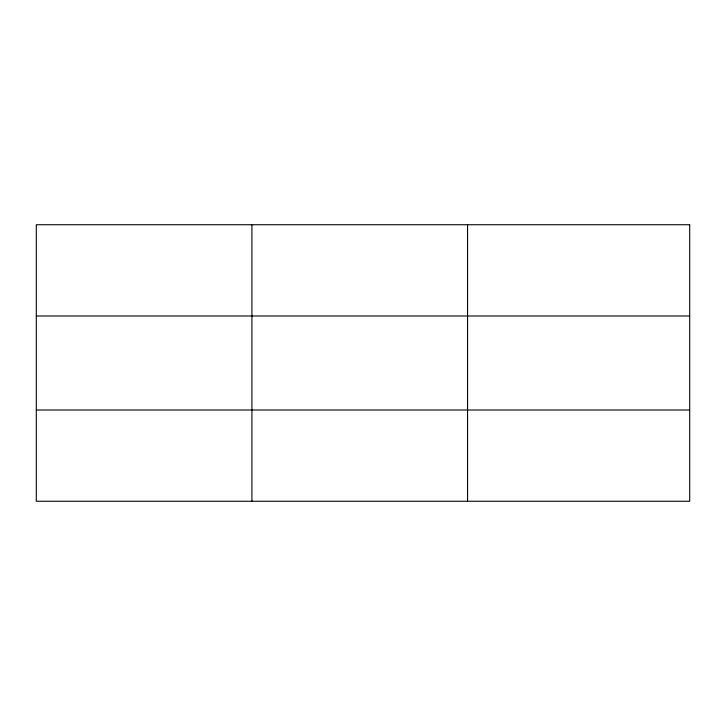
<?xml version="1.0" encoding="UTF-8"?>
<svg xmlns="http://www.w3.org/2000/svg" width="726" height="726" viewBox="0 0 726 726"><rect width="100%" height="100%" fill="white"/><g stroke="black" fill="none" stroke-linecap="round" stroke-linejoin="round"><path stroke-width="1.09" d="M251.922 224.742L251.922 501.258M467.544 224.742L467.544 501.258M36.3 315.991L689.7 315.991M36.3 410.009L689.7 410.009M689.7 224.742L689.7 501.258L36.3 501.258L36.3 224.742L689.7 224.742"/></g></svg>
